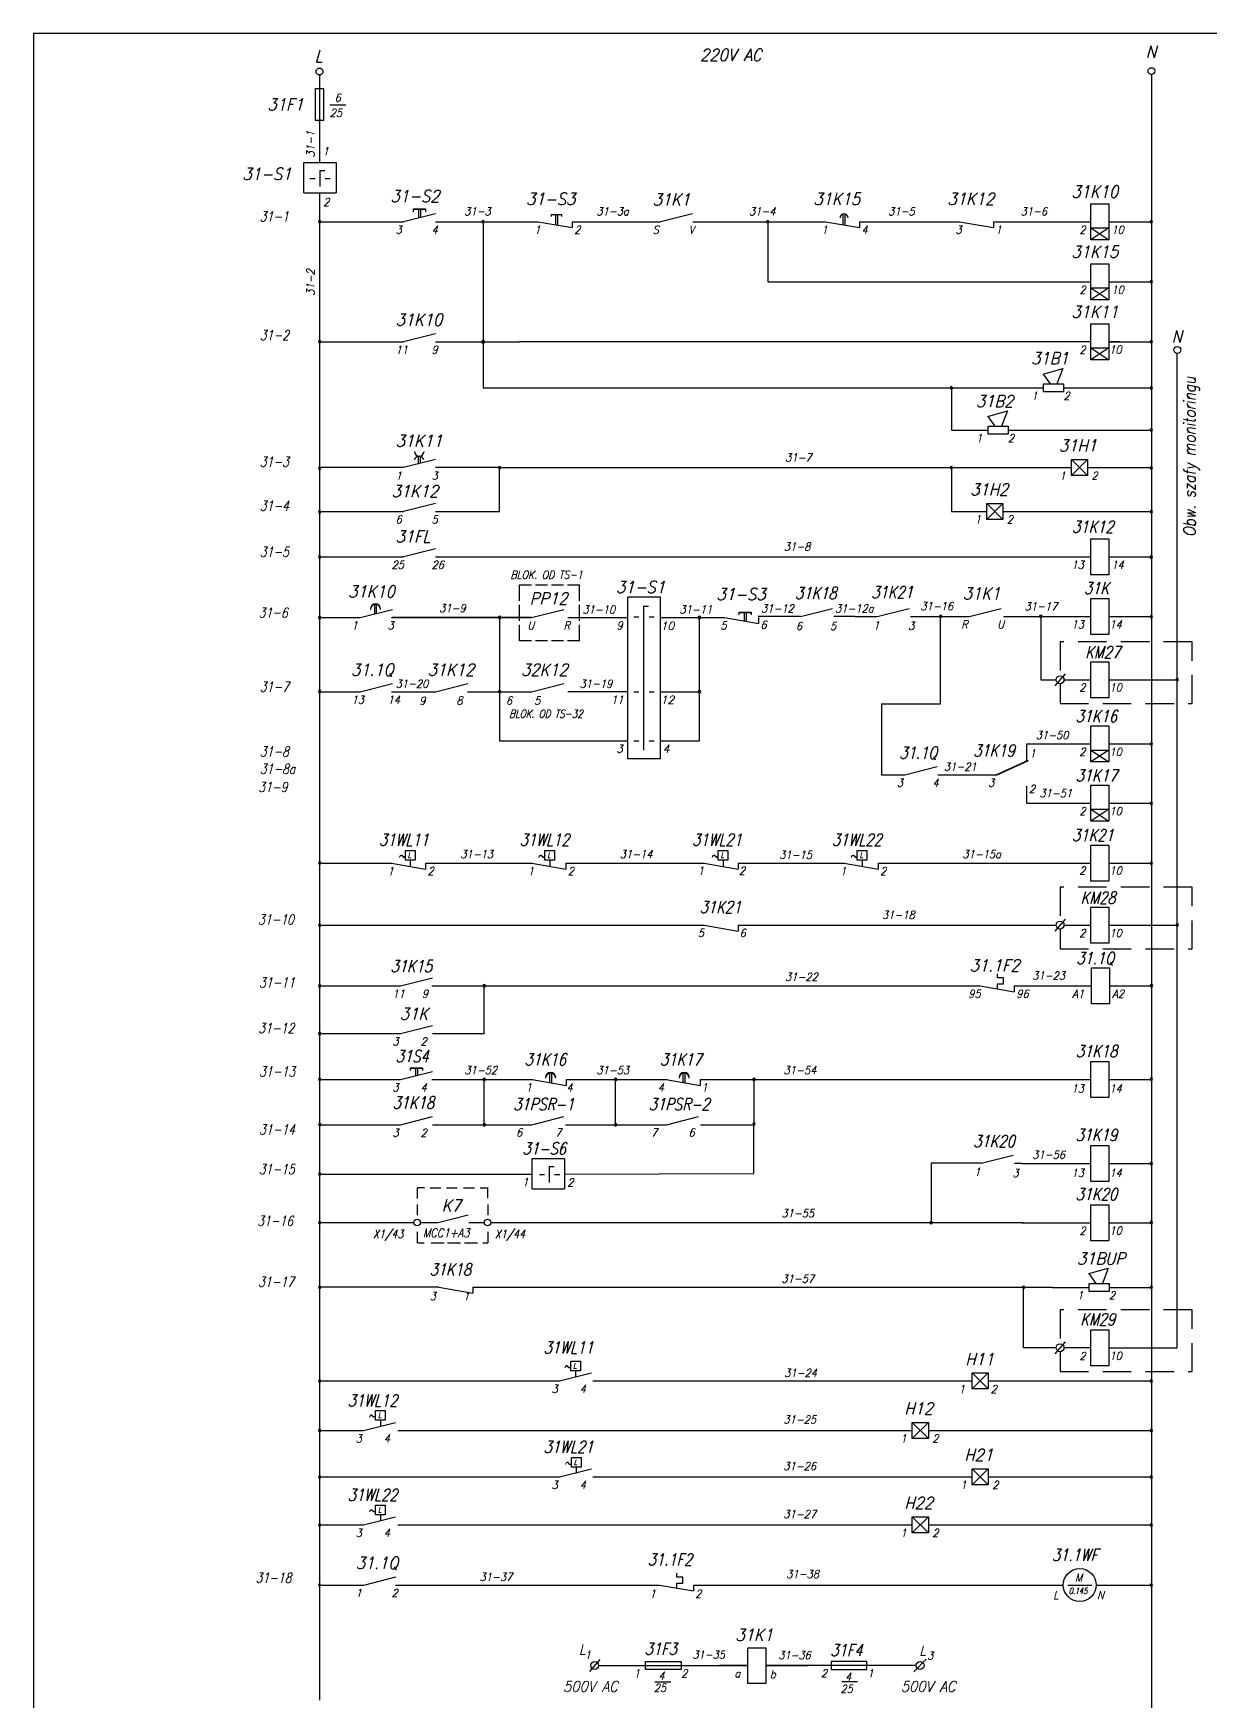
# Model space of a CAD drawing. Extents: x 9 to 416, y 5 to 590.
# Drawn here: x 9 to 271.3, y 218.5 to 590 of the extents above; entities that cross this region are included whole.
import ezdxf

# ---------------------------------------------------------------- set-up
doc = ezdxf.new("R2010")
doc.units = 0
doc.header["$MEASUREMENT"] = 0
doc.linetypes.add('DASHED2', pattern=[9.525, 6.35, -3.175])
doc.layers.get('0').update_dxf_attribs({"linetype": 'CONTINUOUS'})
doc.layers.add('STYKI', color=4, linetype='CONTINUOUS')
doc.styles.add('ROMAND', font='romand', dxfattribs={"width": 0.9, "oblique": 15, "height": 4})
doc.styles.add('ROMANS', font='romans', dxfattribs={"width": 0.8, "oblique": 15, "height": 2.4})

msp = doc.modelspace()

# ---------------------------------------------------------------- linework, layer by layer
at = {"color": 7, "lineweight": 30}
for p, q in [((9, 590), (9, 5)), ((416, 590), (9, 590)), ((71.88, 570.56), (71.88, 577.69)), ((71.88, 577.69), (73.66, 577.69)), ((73.66, 577.69), (73.66, 570.56)), ((75.03, 574.08), (78.59, 574.08)), ((73.66, 570.56), (71.88, 570.56)), ((69.28, 554.51), (69.28, 561.27)), ((69.28, 561.27), (76.49, 561.27)), ((76.49, 561.27), (76.49, 554.51)), ((70.63, 557.71), (71.77, 557.71)), ((72.79, 559.49), (72.79, 555.93)), ((72.79, 559.49), (73.92, 559.49)), ((74.03, 557.71), (75.16, 557.71)), ((69.28, 554.51), (76.49, 554.51)), ((93.67, 550.89), (96.34, 550.89)), ((93.67, 550.36), (93.67, 550.89)), ((93.67, 550.29), (93.67, 550.82)), ((93.67, 550.82), (96.34, 550.82)), ((94.78, 550.88), (94.78, 548.94)), ((95.23, 550.88), (95.23, 549)), ((96.34, 550.89), (96.34, 550.36)), ((96.34, 550.82), (96.34, 550.29)), ((244.57, 544.04), (244.57, 552.05)), ((244.57, 552.05), (248.58, 552.05)), ((248.58, 552.05), (248.58, 544.04)), ((72.77, 548.06), (91.48, 548.06)), ((98.61, 548.06), (121.47, 548.06)), ((109.19, 548.06), (109.19, 511.05)), ((121.47, 548.06), (121.47, 548.06)), ((124.44, 549.64), (126.67, 549.64)), ((124.44, 549.2), (124.44, 549.64)), ((125.33, 549.64), (125.33, 547.41)), ((125.78, 549.64), (125.78, 547.29)), ((126.67, 549.64), (126.67, 549.2)), ((129.04, 548.06), (129.04, 546.73)), ((129.04, 548.06), (148.75, 548.06)), ((155.9, 548.06), (185.46, 548.06)), ((172.62, 548.06), (172.62, 534.7)), ((185.46, 548.06), (185.46, 548.06)), ((189.36, 549.74), (189.36, 547.38)), ((189.8, 549.76), (189.8, 547.3)), ((193.03, 548.06), (193.03, 546.73)), ((193.03, 548.06), (215.33, 548.06)), ((222.9, 548.06), (222.9, 546.73)), ((222.9, 548.06), (244.57, 548.06)), ((248.58, 546.68), (244.57, 544.04)), ((244.6, 546.68), (248.58, 544.04)), ((244.6, 546.68), (248.58, 546.68)), ((248.58, 548.06), (258.1, 548.06)), ((248.58, 548.06), (250.97, 548.06)), ((248.58, 544.04), (244.57, 544.04)), ((244.57, 530.67), (244.57, 538.69)), ((244.57, 538.69), (248.58, 538.69)), ((248.58, 538.69), (248.58, 530.67)), ((172.62, 534.7), (244.57, 534.7)), ((248.58, 533.32), (244.57, 530.67)), ((244.6, 533.32), (248.58, 533.32)), ((244.6, 533.32), (248.58, 530.67)), ((248.58, 534.7), (258.1, 534.7)), ((248.58, 534.7), (250.8, 534.7)), ((248.58, 530.67), (244.57, 530.67)), ((244.57, 517.31), (244.57, 525.32)), ((244.57, 525.32), (248.58, 525.32)), ((248.58, 525.32), (248.58, 517.31)), ((72.77, 521.33), (91.48, 521.33)), ((98.61, 521.33), (117.32, 521.33)), ((159.2, 521.33), (117.32, 521.33)), ((244.57, 521.33), (159.2, 521.33)), ((250.97, 521.33), (248.58, 521.33)), ((248.58, 521.33), (258.1, 521.33)), ((248.58, 519.95), (244.57, 517.31)), ((248.58, 517.31), (244.57, 517.31)), ((244.6, 519.95), (248.58, 517.31)), ((244.6, 519.95), (248.58, 519.95)), ((234.01, 514.11), (238.34, 515.35)), ((234.01, 514.11), (235.55, 511.94)), ((238.34, 515.35), (237.06, 511.94)), ((109.19, 511.05), (159.2, 511.05)), ((159.2, 511.05), (234.04, 511.05)), ((213.55, 511.05), (213.55, 501.65)), ((234.04, 510.16), (234.04, 511.94)), ((234.04, 511.94), (238.5, 511.94)), ((238.5, 510.16), (234.04, 510.16)), ((238.5, 511.94), (238.5, 510.16)), ((238.5, 511.05), (258.1, 511.05)), ((238.5, 511.05), (240.28, 511.05)), ((221.67, 504.71), (226, 505.95)), ((226, 505.95), (224.72, 502.54)), ((213.55, 501.65), (221.7, 501.65)), ((221.67, 504.71), (223.21, 502.54)), ((221.7, 500.76), (221.7, 502.54)), ((221.7, 502.54), (226.15, 502.54)), ((226.15, 502.54), (226.15, 500.76)), ((226.15, 501.65), (258.1, 501.65)), ((226.15, 500.76), (221.7, 500.76)), ((94.77, 495.85), (94.77, 494.08)), ((95.21, 495.86), (95.21, 494.2)), ((240.28, 495.07), (243.84, 491.5)), ((243.84, 495.07), (240.28, 491.5)), ((240.28, 491.5), (240.28, 495.07)), ((240.28, 495.07), (243.84, 495.07)), ((243.84, 495.07), (243.84, 491.5)), ((91.48, 493.29), (72.77, 493.29)), ((112.87, 493.29), (98.61, 493.29)), ((112.87, 483.53), (112.87, 493.29)), ((112.87, 493.29), (240.28, 493.29)), ((213.55, 493.29), (213.55, 483.53)), ((243.84, 491.5), (240.28, 491.5)), ((243.84, 493.29), (244.73, 493.29)), ((243.84, 493.29), (246.52, 493.29)), ((244.73, 493.29), (258.1, 493.29)), ((72.77, 483.53), (91.48, 483.53)), ((98.61, 483.53), (112.87, 483.53)), ((213.55, 483.53), (219.79, 483.53)), ((217.85, 483.53), (221.41, 483.53)), ((219.79, 483.53), (221.41, 483.53)), ((221.41, 485.31), (224.98, 481.75)), ((224.98, 485.31), (221.41, 481.75)), ((221.41, 481.75), (221.41, 485.31)), ((221.41, 485.31), (224.98, 485.31)), ((224.98, 485.31), (224.98, 481.75)), ((224.98, 483.53), (258.1, 483.53)), ((224.98, 481.75), (221.41, 481.75)), ((244.57, 469.4), (244.57, 477.42)), ((244.57, 477.42), (248.58, 477.42)), ((248.58, 477.42), (248.58, 469.4)), ((72.77, 473.43), (91.48, 473.43)), ((98.61, 473.43), (244.57, 473.43)), ((248.58, 473.43), (258.1, 473.43)), ((248.58, 473.43), (250.97, 473.43)), ((248.58, 469.4), (244.57, 469.4)), ((117.32, 467.17), (119.99, 467.17)), ((117.32, 463.61), (117.32, 467.17)), ((120.88, 467.17), (123.56, 467.17)), ((124.45, 467.17), (127.12, 467.17)), ((128.01, 467.17), (130.69, 467.17)), ((130.69, 463.61), (130.69, 467.17)), ((141.43, 428.47), (141.43, 464.51)), ((141.43, 464.51), (148.64, 464.51)), ((148.64, 464.51), (148.64, 428.47)), ((84.97, 462.89), (84.97, 460.72)), ((85.41, 462.91), (85.41, 460.83)), ((117.32, 459.15), (117.32, 462.72)), ((130.69, 459.15), (130.69, 462.72)), ((144.94, 462.44), (146.08, 462.44)), ((144.94, 462.44), (144.94, 457.91)), ((166.24, 460.57), (166.24, 461.1)), ((166.24, 461.1), (168.91, 461.1)), ((166.24, 461.03), (168.91, 461.03)), ((166.24, 460.5), (166.24, 461.03)), ((167.35, 461.09), (167.35, 459.15)), ((167.8, 461.09), (167.8, 459.07)), ((168.91, 461.1), (168.91, 460.57)), ((168.91, 461.03), (168.91, 460.5)), ((244.57, 456.13), (244.57, 464.15)), ((244.57, 464.15), (248.58, 464.15)), ((248.58, 464.15), (248.58, 456.13)), ((72.77, 459.92), (81.78, 459.92)), ((88.81, 459.92), (120.01, 459.92)), ((88.97, 459.92), (119.99, 459.92)), ((119.99, 459.92), (89.02, 459.92)), ((112.87, 459.92), (112.87, 432.42)), ((117.32, 454.7), (117.32, 458.26)), ((128.11, 459.94), (141.43, 459.94)), ((130.69, 454.7), (130.69, 458.26)), ((142.79, 460.04), (143.92, 460.04)), ((144.94, 458.82), (144.94, 430.35)), ((146.18, 460.04), (147.31, 460.04)), ((148.64, 459.92), (162.98, 459.92)), ((157.42, 432.47), (157.42, 459.92)), ((170.55, 459.92), (170.55, 458.58)), ((192.08, 460.16), (197.03, 460.16)), ((204.46, 460.16), (217.52, 460.16)), ((211.14, 440.69), (211.14, 460.16)), ((225.11, 460.16), (226, 460.16)), ((226, 460.16), (234.17, 460.16)), ((230.19, 460.16), (244.57, 460.16)), ((248.58, 460.16), (258.1, 460.16)), ((119.99, 454.7), (117.32, 454.7)), ((123.56, 454.7), (120.88, 454.7)), ((127.12, 454.7), (124.45, 454.7)), ((130.69, 454.7), (128.01, 454.7)), ((248.58, 456.13), (244.57, 456.13)), ((244.57, 442.03), (244.57, 450.05)), ((244.57, 450.05), (248.58, 450.05)), ((248.58, 450.05), (248.58, 442.03)), ((233.46, 446.05), (236.86, 446.05)), ((238.85, 447.36), (236.59, 444.73)), ((238.62, 446.05), (244.57, 446.05)), ((248.58, 446.05), (250.97, 446.05)), ((248.58, 446.05), (258.1, 446.05)), ((72.77, 443.38), (81.78, 443.38)), ((80.79, 443.38), (81.78, 443.38)), ((88.81, 443.38), (98.61, 443.38)), ((98.63, 443.38), (98.61, 443.38)), ((105.74, 443.38), (120.01, 443.38)), ((128.11, 443.4), (141.43, 443.4)), ((142.79, 443.34), (143.92, 443.34)), ((146.18, 443.34), (147.31, 443.34)), ((148.64, 443.38), (157.42, 443.38)), ((197.93, 440.69), (197.93, 426.3)), ((248.58, 442.03), (244.57, 442.03)), ((244.57, 427.75), (244.57, 435.77)), ((244.57, 435.77), (248.58, 435.77)), ((248.58, 435.77), (248.58, 427.75)), ((112.87, 432.47), (130.69, 432.47)), ((130.69, 432.47), (136.44, 432.47)), ((136.03, 432.47), (141.43, 432.47)), ((142.79, 432.43), (143.92, 432.43)), ((146.18, 432.43), (147.31, 432.43)), ((148.64, 432.47), (157.42, 432.47)), ((230.35, 431.78), (244.57, 431.78)), ((230.35, 427.91), (230.35, 431.78)), ((248.58, 431.78), (258.1, 431.78)), ((148.64, 428.47), (141.43, 428.47)), ((248.58, 430.4), (244.57, 427.75)), ((248.58, 427.75), (244.57, 427.75)), ((244.6, 430.4), (248.58, 427.75)), ((244.6, 430.4), (248.58, 430.4)), ((197.93, 426.3), (197.93, 424.9)), ((197.93, 424.9), (203.19, 424.9)), ((210.51, 424.9), (223.65, 424.9)), ((223.45, 424.9), (223.63, 424.9)), ((230.35, 418.58), (230.35, 422.37)), ((244.57, 414.55), (244.57, 422.57)), ((244.57, 422.57), (248.58, 422.57)), ((248.58, 422.57), (248.58, 414.55)), ((230.35, 418.58), (244.57, 418.58)), ((248.58, 417.2), (244.57, 414.55)), ((244.6, 417.2), (248.58, 414.55)), ((244.6, 417.2), (248.58, 417.2)), ((248.58, 418.58), (258.1, 418.58)), ((248.58, 414.55), (244.57, 414.55)), ((244.57, 401.2), (244.57, 409.22)), ((244.57, 409.22), (248.58, 409.22)), ((248.58, 409.22), (248.58, 401.2)), ((72.77, 405.23), (88.83, 405.23)), ((91.9, 405.86), (91.9, 408.01)), ((91.9, 408.01), (94.05, 408.01)), ((94.05, 405.86), (91.9, 405.86)), ((92.93, 405.86), (92.93, 404.5)), ((94.05, 408.01), (94.05, 405.86)), ((96.37, 405.24), (96.37, 403.9)), ((96.37, 405.23), (120.07, 405.23)), ((122.97, 405.86), (122.97, 408.01)), ((122.97, 408.01), (125.12, 408.01)), ((125.12, 405.86), (122.97, 405.86)), ((124.08, 405.86), (124.08, 404.5)), ((125.12, 408.01), (125.12, 405.86)), ((127.62, 405.24), (127.62, 403.9)), ((127.62, 405.23), (158.5, 405.23)), ((161.59, 405.86), (161.59, 408.01)), ((161.59, 408.01), (163.74, 408.01)), ((163.74, 405.86), (161.59, 405.86)), ((162.67, 405.78), (162.67, 404.42)), ((163.74, 408.01), (163.74, 405.86)), ((166.04, 405.24), (166.04, 403.9)), ((166.04, 405.23), (189.66, 405.23)), ((192.55, 405.86), (192.55, 408.01)), ((192.55, 408.01), (194.71, 408.01)), ((194.71, 405.86), (192.55, 405.86)), ((193.66, 405.86), (193.66, 404.5)), ((194.71, 408.01), (194.71, 405.86)), ((197.2, 405.24), (197.2, 403.9)), ((197.2, 405.23), (244.57, 405.23)), ((248.58, 405.23), (258.1, 405.23)), ((248.58, 405.23), (250.97, 405.23)), ((72.77, 401.89), (72.77, 335.33)), ((258.1, 401.89), (258.1, 337.74)), ((248.58, 401.2), (244.57, 401.2)), ((244.57, 387.38), (244.57, 395.4)), ((244.57, 395.4), (248.58, 395.4)), ((248.58, 395.4), (248.58, 387.38)), ((72.77, 391.41), (158.46, 391.41)), ((166.04, 391.41), (166.04, 390.07)), ((166.04, 391.41), (236.86, 391.41)), ((238.85, 392.71), (236.59, 390.08)), ((238.62, 391.41), (244.57, 391.41)), ((248.58, 391.41), (250.97, 391.41)), ((248.58, 391.41), (258.1, 391.41)), ((248.58, 387.38), (244.57, 387.38)), ((223.81, 379.66), (223.81, 380.55)), ((225.15, 379.66), (223.81, 379.66)), ((225.15, 378.77), (225.15, 379.66)), ((244.75, 373.87), (244.75, 381.89)), ((244.75, 381.89), (248.76, 381.89)), ((248.76, 381.89), (248.76, 373.87)), ((72.95, 377.9), (90.77, 377.9)), ((97.76, 377.9), (113.05, 377.9)), ((109.45, 367.28), (109.45, 377.9)), ((113.05, 377.9), (219.97, 377.9)), ((219.08, 377.9), (219.97, 377.9)), ((223.81, 377.23), (223.81, 378.33)), ((223.81, 378.33), (225.15, 378.33)), ((225.15, 378.33), (225.15, 378.77)), ((227.54, 377.9), (227.54, 376.56)), ((227.54, 377.9), (244.75, 377.9)), ((248.76, 377.9), (258.28, 377.9)), ((248.76, 373.87), (244.75, 373.87)), ((72.95, 367.28), (90.77, 367.28)), ((97.9, 367.28), (109.45, 367.28)), ((244.57, 353.01), (244.57, 361.03)), ((244.57, 361.03), (248.58, 361.03)), ((248.58, 361.03), (248.58, 353.01)), ((72.95, 357.03), (90.77, 357.03)), ((93.01, 359.65), (95.68, 359.65)), ((93.01, 359.11), (93.01, 359.65)), ((93.01, 359.58), (95.68, 359.58)), ((93.01, 359.04), (93.01, 359.58)), ((94.13, 359.63), (94.13, 357.87)), ((94.57, 359.63), (94.57, 357.98)), ((95.68, 359.65), (95.68, 359.11)), ((95.68, 359.58), (95.68, 359.04)), ((97.76, 357.03), (113.05, 357.03)), ((109.45, 355.62), (109.45, 357.03)), ((113.05, 357.03), (120.26, 357.03)), ((123.99, 358.55), (123.99, 356.37)), ((124.43, 358.57), (124.43, 356.49)), ((127.73, 357.05), (127.73, 355.72)), ((127.73, 357.03), (150.19, 357.03)), ((138.72, 355.62), (138.72, 357.03)), ((153.73, 358.55), (153.73, 356.37)), ((154.18, 358.57), (154.18, 356.49)), ((157.57, 357.03), (219.97, 357.03)), ((157.57, 357.02), (157.57, 355.68)), ((169.61, 355.62), (169.61, 357.03)), ((219.97, 357.03), (227.67, 357.03)), ((227.36, 357.04), (244.57, 357.04)), ((248.58, 357.04), (258.1, 357.04)), ((109.45, 346.96), (109.45, 355.62)), ((124.43, 356.49), (124.43, 356.3)), ((138.72, 346.96), (138.72, 355.62)), ((153.73, 356.37), (153.73, 356.36)), ((154.18, 356.49), (154.18, 356.28)), ((169.61, 346.84), (169.61, 355.62)), ((248.58, 353.01), (244.57, 353.01)), ((72.98, 346.96), (90.8, 346.96)), ((97.93, 346.96), (113.08, 346.96)), ((113.08, 346.96), (120.08, 346.96)), ((127.54, 346.96), (150.07, 346.96)), ((157.61, 346.96), (169.64, 346.96)), ((169.53, 336.11), (169.53, 347.02)), ((244.57, 334.31), (244.57, 342.33)), ((244.57, 342.33), (248.58, 342.33)), ((248.58, 342.33), (248.58, 334.31)), ((120.12, 332.7), (120.12, 339.46)), ((120.12, 339.46), (127.33, 339.46)), ((127.33, 339.46), (127.33, 332.7)), ((220.16, 338.37), (209.02, 338.37)), ((209.02, 338.37), (209.02, 325.14)), ((229.22, 338.34), (227.63, 338.34)), ((229.22, 338.34), (244.57, 338.34)), ((248.58, 338.34), (258.1, 338.34)), ((73, 335.98), (120.12, 335.98)), ((121.74, 335.9), (122.87, 335.9)), ((123.9, 337.68), (125.03, 337.68)), ((123.9, 337.68), (123.9, 334.12)), ((125.14, 335.9), (126.27, 335.9)), ((127.33, 335.98), (169.53, 336.11)), ((94.48, 332.93), (94.48, 330.54)), ((96.12, 332.92), (94.57, 332.92)), ((97.43, 332.92), (99.82, 332.92)), ((101.02, 332.92), (103.42, 332.92)), ((104.85, 332.92), (107.25, 332.92)), ((108.56, 332.92), (110.21, 332.92)), ((110.21, 332.97), (110.21, 330.58)), ((120.12, 332.7), (127.33, 332.7)), ((248.58, 334.31), (244.57, 334.31)), ((94.48, 329.22), (94.48, 326.82)), ((110.22, 329.22), (110.22, 326.82)), ((244.57, 321.11), (244.57, 329.13)), ((244.57, 329.13), (248.58, 329.13)), ((248.58, 329.13), (248.58, 321.11)), ((93.77, 325.14), (73.03, 325.14)), ((98.89, 325.14), (95.22, 325.14)), ((109.48, 325.14), (106, 325.14)), ((229.48, 325.14), (110.93, 325.14)), ((229.22, 325.14), (244.57, 325.14)), ((248.58, 325.14), (258.1, 325.14)), ((72.77, 319.93), (72.77, 292.78)), ((94.48, 323.07), (94.48, 320.67)), ((94.57, 320.68), (96.05, 320.68)), ((97.65, 320.68), (100.05, 320.68)), ((98.14, 320.68), (100.54, 320.68)), ((101.25, 320.68), (103.64, 320.68)), ((101.73, 320.68), (104.13, 320.68)), ((105.08, 320.68), (107.47, 320.68)), ((105.57, 320.68), (107.96, 320.68)), ((109.16, 320.68), (110.22, 320.68)), ((110.22, 323.07), (110.22, 320.67)), ((248.58, 321.11), (244.57, 321.11)), ((258.1, 319.93), (258.1, 299.6)), ((244.17, 313.8), (248.5, 315.04)), ((244.17, 313.8), (245.71, 311.63)), ((248.5, 315.04), (247.22, 311.63)), ((99.31, 310.75), (72.8, 310.75)), ((106.88, 310.75), (106.88, 309.41)), ((236.05, 310.74), (106.89, 310.74)), ((236.05, 310.74), (244.2, 310.74)), ((244.2, 309.85), (244.2, 311.63)), ((244.2, 311.63), (248.66, 311.63)), ((248.66, 309.85), (244.2, 309.85)), ((248.66, 311.63), (248.66, 309.85)), ((248.66, 310.74), (258.1, 310.74)), ((244.57, 293.25), (244.57, 301.27)), ((244.57, 301.27), (248.58, 301.27)), ((248.58, 301.27), (248.58, 293.25)), ((238.85, 298.59), (236.59, 295.95)), ((248.58, 297.28), (258.1, 297.28)), ((128.74, 292.16), (128.74, 294.32)), ((128.74, 294.32), (130.89, 294.32)), ((130.89, 294.32), (130.89, 292.16)), ((72.77, 289.9), (126.23, 289.9)), ((130.89, 292.16), (128.74, 292.16)), ((129.81, 292.16), (129.81, 290.8)), ((133.66, 289.9), (218.2, 289.9)), ((221.76, 291.68), (218.2, 288.11)), ((218.2, 291.68), (221.76, 288.11)), ((218.2, 288.11), (218.2, 291.68)), ((218.2, 291.68), (221.76, 291.68)), ((221.76, 291.68), (221.76, 288.11)), ((221.76, 289.9), (258.1, 289.9)), ((221.76, 289.9), (224.43, 289.9)), ((248.58, 293.25), (244.57, 293.25)), ((221.76, 288.11), (218.2, 288.11)), ((85.24, 281.17), (85.24, 283.32)), ((85.24, 283.32), (87.39, 283.32)), ((87.39, 283.32), (87.39, 281.17)), ((72.77, 278.86), (82.57, 278.86)), ((72.77, 278.86), (82.57, 278.86)), ((87.39, 281.17), (85.24, 281.17)), ((86.32, 281.17), (86.32, 279.81)), ((90.21, 278.86), (203.94, 278.86)), ((197.7, 278.86), (201.27, 278.86)), ((201.27, 278.86), (204.83, 278.86)), ((204.83, 280.64), (208.4, 277.08)), ((208.4, 280.64), (204.83, 277.08)), ((204.83, 277.08), (204.83, 280.64)), ((204.83, 280.64), (208.4, 280.64)), ((208.4, 280.64), (208.4, 277.08)), ((208.4, 278.86), (218.2, 278.86)), ((218.2, 278.86), (258.1, 278.86)), ((208.4, 277.08), (204.83, 277.08)), ((128.9, 270.66), (128.9, 272.81)), ((128.9, 272.81), (131.05, 272.81)), ((131.05, 272.81), (131.05, 270.66)), ((72.77, 268.51), (126.23, 268.51)), ((131.05, 270.66), (128.9, 270.66)), ((129.97, 270.66), (129.97, 269.3)), ((133.66, 268.51), (218.2, 268.51)), ((221.76, 270.29), (218.2, 266.73)), ((218.2, 270.29), (221.76, 266.73)), ((218.2, 266.73), (218.2, 270.29)), ((218.2, 270.29), (221.76, 270.29)), ((221.76, 270.29), (221.76, 266.73)), ((221.76, 268.51), (258.1, 268.51)), ((221.76, 268.51), (224.43, 268.51)), ((221.76, 266.73), (218.2, 266.73)), ((85.24, 260.07), (85.24, 262.22)), ((85.24, 262.22), (87.39, 262.22)), ((87.39, 260.07), (85.24, 260.07)), ((86.32, 260.07), (86.32, 258.71)), ((87.39, 262.22), (87.39, 260.07)), ((72.77, 257.82), (82.57, 257.82)), ((72.77, 257.82), (82.57, 257.82)), ((90.21, 257.82), (203.94, 257.82)), ((197.7, 257.82), (201.27, 257.82)), ((201.27, 257.82), (204.83, 257.82)), ((208.4, 259.6), (204.83, 256.04)), ((204.83, 259.6), (208.4, 256.04)), ((204.83, 256.04), (204.83, 259.6)), ((204.83, 259.6), (208.4, 259.6)), ((208.4, 259.6), (208.4, 256.04)), ((208.4, 257.82), (218.2, 257.82)), ((218.2, 257.82), (218.2, 257.82)), ((218.2, 257.82), (258.1, 257.82)), ((208.4, 256.04), (204.83, 256.04)), ((152.35, 246.22), (152.35, 247.11)), ((153.68, 246.22), (152.35, 246.22)), ((153.68, 245.33), (153.68, 246.22)), ((153.68, 244.88), (153.68, 245.33)), ((72.77, 244.45), (82.61, 244.45)), ((89.65, 244.45), (148.51, 244.45)), ((152.35, 244.88), (153.68, 244.88)), ((152.35, 243.79), (152.35, 244.88)), ((156.08, 244.45), (237.5, 244.45)), ((156.08, 244.45), (156.08, 243.12)), ((237.5, 244.45), (238.46, 244.45)), ((239.46, 244.45), (244.81, 244.45)), ((245.81, 244.45), (258.1, 244.45)), ((168.2, 222.55), (168.2, 230.47)), ((168.2, 230.47), (172.16, 230.47)), ((172.16, 230.47), (172.16, 222.55)), ((135.18, 227.83), (132.92, 225.19)), ((145.42, 225.64), (145.42, 227.4)), ((145.42, 227.4), (153.34, 227.4)), ((153.34, 227.4), (153.34, 225.64)), ((194.7, 227.4), (186.78, 227.4)), ((186.78, 227.4), (186.78, 225.64)), ((194.7, 225.64), (194.7, 227.4)), ((207.93, 227.91), (205.17, 225.1)), ((134.94, 226.52), (168.2, 226.52)), ((153.34, 225.64), (145.42, 225.64)), ((168.2, 226.52), (161.85, 226.52)), ((172.16, 226.52), (181.56, 226.52)), ((205.68, 226.52), (172.16, 226.52)), ((172.16, 226.52), (178.78, 226.52)), ((186.78, 225.64), (194.7, 225.64)), ((147.5, 222.89), (151.02, 222.89)), ((172.16, 222.55), (168.2, 222.55)), ((192.62, 222.89), (189.1, 222.89))]:
    msp.add_line(p, q, dxfattribs=at)
at = {"lineweight": 30}
for p, q in [((263.85, 297.28), (263.85, 518.73)), ((179.89, 460.16), (170.52, 460.16)), ((188.07, 460.16), (187.38, 460.16)), ((192.08, 460.16), (188.07, 460.16)), ((233.46, 460.16), (233.46, 446.05)), ((258.13, 446.05), (263.85, 446.05)), ((197.93, 440.69), (211.14, 440.69)), ((257.72, 391.42), (263.85, 391.42)), ((229.63, 297.28), (229.63, 310.74)), ((236.86, 297.28), (229.63, 297.28)), ((244.57, 297.28), (238.62, 297.28)), ((258.1, 299.6), (258.1, 292.96)), ((258.1, 297.28), (263.85, 297.28))]:
    msp.add_line(p, q, dxfattribs=at)
at = {"linetype": 'DASHED2', "lineweight": 30}
for p, q in [((267.17, 454.49), (237.74, 454.49)), ((237.74, 454.49), (237.74, 446.93)), ((267.17, 440.76), (267.17, 454.49)), ((237.74, 445.17), (237.74, 440.76)), ((237.74, 440.76), (267.17, 440.76)), ((267.17, 399.84), (237.74, 399.84)), ((237.74, 399.84), (237.74, 392.29)), ((267.17, 386.12), (267.17, 399.84)), ((237.74, 390.53), (237.74, 386.12)), ((237.74, 386.12), (267.17, 386.12)), ((267.17, 305.72), (237.74, 305.72)), ((237.74, 305.72), (237.74, 298.16)), ((267.17, 291.99), (267.17, 305.72)), ((237.74, 296.4), (237.74, 291.99)), ((237.74, 291.99), (267.17, 291.99))]:
    msp.add_line(p, q, dxfattribs=at)
at = {"color": 7, "lineweight": 30}
for centre, radius in [((72.75, 581.51), 0.77), ((258.11, 581.59), 0.77), ((263.85, 519.5), 0.77), ((237.74, 446.05), 0.88), ((237.74, 391.41), 0.88), ((94.49, 325.18), 0.725), ((110.21, 325.18), 0.725), ((237.74, 297.28), 0.88), ((242.13, 244.45), 3.67), ((134.06, 226.52), 0.88), ((206.56, 226.52), 0.88)]:
    msp.add_circle(centre, radius, dxfattribs=at)
for centre, radius, start, end in [((72.77, 548.06), 0.275, 0, 180), ((72.77, 548.06), 0.275, 180, 0), ((109.19, 548.06), 0.275, 0, 180), ((109.19, 548.06), 0.275, 180, 0), ((172.62, 548.06), 0.275, 0, 180), ((172.62, 548.06), 0.275, 180, 0), ((189.61, 548.89), 0.891, 0, 180), ((258.1, 548.06), 0.275, 0, 180), ((258.1, 548.06), 0.275, 180, 0), ((258.1, 534.7), 0.275, 0, 180), ((258.1, 534.7), 0.275, 180, 0), ((72.77, 521.33), 0.275, 0, 180), ((72.77, 521.33), 0.275, 180, 0), ((109.19, 521.33), 0.33, 0, 180), ((109.19, 521.33), 0.33, 180, 0), ((258.1, 521.33), 0.275, 0, 180), ((258.1, 521.33), 0.275, 180, 0), ((213.55, 511.05), 0.275, 0, 180), ((213.55, 511.05), 0.275, 180, 0), ((258.1, 511.05), 0.275, 0, 180), ((258.1, 511.05), 0.275, 180, 0), ((258.1, 501.65), 0.275, 0, 180), ((258.1, 501.65), 0.275, 180, 0), ((94.97, 496.9), 1.07, 180, 0), ((94.94, 494.78), 1.07, 11.8618, 168.1382), ((72.77, 493.15), 0.275, 0, 180), ((72.77, 493.15), 0.275, 180, 0), ((112.87, 493.29), 0.275, 0, 180), ((112.87, 493.29), 0.275, 180, 0), ((213.55, 493.29), 0.275, 0, 180), ((213.55, 493.29), 0.275, 180, 0), ((258.1, 493.2), 0.275, 0, 180), ((258.1, 493.2), 0.275, 180, 0), ((72.77, 483.4), 0.275, 0, 180), ((72.77, 483.4), 0.275, 180, 0), ((258.1, 483.47), 0.275, 0, 180), ((258.1, 483.47), 0.275, 180, 0), ((72.77, 473.36), 0.275, 0, 180), ((72.77, 473.36), 0.275, 180, 0), ((258.1, 473.35), 0.275, 0, 180), ((258.1, 473.35), 0.275, 180, 0), ((85.22, 461.81), 1.13, 0, 180), ((85.22, 461.69), 1.13, 0, 180), ((72.77, 459.92), 0.275, 0, 180), ((72.77, 459.92), 0.275, 180, 0), ((112.87, 459.92), 0.275, 0, 180), ((112.87, 459.92), 0.275, 180, 0), ((157.42, 459.92), 0.275, 0, 180), ((157.42, 459.92), 0.275, 180, 0), ((211.14, 460.16), 0.275, 0, 180), ((211.14, 460.16), 0.275, 180, 0), ((233.46, 460.16), 0.275, 0, 180), ((233.46, 460.16), 0.275, 180, 0), ((258.1, 460.11), 0.275, 0, 180), ((258.1, 460.11), 0.275, 180, 0), ((263.85, 446.09), 0.275, 0, 180), ((263.85, 446.09), 0.275, 180, 0), ((72.77, 443.43), 0.275, 0, 180), ((72.77, 443.43), 0.275, 180, 0), ((112.87, 443.41), 0.275, 0, 180), ((112.87, 443.41), 0.275, 180, 0), ((112.87, 443.38), 0.156, 0, 180), ((112.87, 443.38), 0.156, 180, 0), ((157.42, 443.38), 0.275, 0, 180), ((157.42, 443.38), 0.275, 180, 0), ((258.1, 431.72), 0.275, 0, 180), ((258.1, 431.72), 0.275, 180, 0), ((258.1, 418.52), 0.275, 0, 180), ((258.1, 418.52), 0.275, 180, 0), ((72.77, 405.26), 0.275, 0, 180), ((72.77, 405.26), 0.275, 180, 0), ((258.1, 405.15), 0.275, 0, 180), ((258.1, 405.15), 0.275, 180, 0), ((72.77, 391.37), 0.275, 0, 180), ((72.77, 391.37), 0.275, 180, 0), ((263.85, 391.42), 0.275, 0, 180), ((263.85, 391.42), 0.275, 180, 0), ((72.79, 377.88), 0.275, 0, 180), ((72.79, 377.88), 0.275, 180, 0), ((109.45, 377.9), 0.275, 0, 180), ((109.45, 377.9), 0.275, 180, 0), ((258.11, 377.93), 0.275, 0, 180), ((258.11, 377.93), 0.275, 180, 0), ((72.79, 367.27), 0.275, 0, 180), ((72.79, 367.27), 0.275, 180, 0), ((72.81, 357.05), 0.275, 0, 180), ((72.81, 357.05), 0.275, 180, 0), ((109.45, 357.03), 0.275, 0, 180), ((109.45, 357.03), 0.275, 180, 0), ((124.24, 357.47), 1.13, 0, 180), ((124.24, 357.35), 1.13, 0, 180), ((138.72, 357.03), 0.275, 0, 180), ((138.72, 357.03), 0.275, 180, 0), ((153.99, 357.47), 1.13, 0, 180), ((153.99, 357.35), 1.13, 0, 180), ((169.53, 357.03), 0.275, 0, 180), ((169.53, 357.03), 0.275, 180, 0), ((258.1, 357.1), 0.275, 0, 180), ((258.1, 357.1), 0.275, 180, 0), ((72.84, 346.98), 0.275, 0, 180), ((72.84, 346.98), 0.275, 180, 0), ((109.48, 346.94), 0.275, 0, 180), ((109.48, 346.94), 0.275, 180, 0), ((138.75, 346.94), 0.275, 0, 180), ((138.75, 346.94), 0.275, 180, 0), ((169.56, 347.11), 0.275, 0, 180), ((169.56, 347.11), 0.275, 180, 0), ((258.1, 338.32), 0.275, 0, 180), ((258.1, 338.32), 0.275, 180, 0), ((72.8, 336), 0.275, 0, 180), ((72.8, 336), 0.275, 180, 0), ((72.8, 325.14), 0.275, 0, 180), ((72.8, 325.14), 0.275, 180, 0), ((209.02, 325.14), 0.275, 0, 180), ((209.02, 325.14), 0.275, 180, 0), ((258.1, 325.18), 0.275, 0, 180), ((258.1, 325.18), 0.275, 180, 0), ((72.81, 310.74), 0.275, 0, 180), ((72.81, 310.74), 0.275, 180, 0), ((229.63, 310.74), 0.275, 0, 180), ((229.63, 310.74), 0.275, 180, 0), ((258.1, 310.73), 0.275, 0, 180), ((258.1, 310.73), 0.275, 180, 0), ((72.77, 289.9), 0.275, 0, 180), ((72.77, 289.9), 0.275, 180, 0), ((258.1, 289.9), 0.275, 0, 180), ((258.1, 289.9), 0.275, 180, 0), ((72.77, 278.86), 0.275, 0, 180), ((72.77, 278.86), 0.275, 180, 0), ((258.1, 278.86), 0.275, 0, 180), ((258.1, 278.86), 0.275, 180, 0), ((72.77, 268.51), 0.275, 0, 180), ((72.77, 268.51), 0.275, 180, 0), ((258.1, 268.51), 0.275, 0, 180), ((258.1, 268.51), 0.275, 180, 0), ((72.77, 257.82), 0.275, 0, 180), ((72.77, 257.82), 0.275, 180, 0), ((258.1, 257.82), 0.275, 0, 180), ((258.1, 257.82), 0.275, 180, 0), ((72.77, 244.45), 0.223, 0, 180), ((72.77, 244.45), 0.223, 180, 0), ((258.1, 244.47), 0.275, 0, 180), ((258.1, 244.47), 0.275, 180, 0)]:
    msp.add_arc(centre, radius, start, end, dxfattribs=at)
at = {"layer": 'STYKI', "color": 7, "lineweight": 30}
for p, q in [((72.77, 580.74), (72.77, 561.27)), ((258.1, 580.82), (258.1, 401.89)), ((72.77, 554.51), (72.77, 401.89)), ((98.61, 549.84), (91.48, 548.06)), ((121.47, 548.06), (129.04, 546.73)), ((155.88, 549.84), (148.75, 548.06)), ((185.46, 548.06), (193.03, 546.73)), ((215.33, 548.06), (222.9, 546.73)), ((98.61, 523.11), (91.48, 521.33)), ((98.61, 495.07), (91.48, 493.29)), ((98.61, 485.31), (91.48, 483.53)), ((98.61, 475.21), (91.48, 473.43)), ((81.78, 459.92), (88.98, 461.72)), ((120.01, 459.92), (127.22, 461.72)), ((179.89, 460.16), (187.02, 461.94)), ((197.03, 460.16), (204.16, 461.94)), ((217.51, 460.16), (224.64, 461.94)), ((162.98, 459.92), (170.55, 458.58)), ((81.78, 443.38), (88.98, 445.18)), ((98.63, 443.38), (105.83, 445.18)), ((120.01, 443.38), (127.22, 445.18)), ((223.65, 424.97), (230.66, 428.13)), ((223.7, 424.9), (230.71, 428.07)), ((203.19, 424.9), (210.39, 426.71)), ((88.8, 405.24), (96.37, 403.9)), ((120.04, 405.24), (127.62, 403.9)), ((158.46, 405.24), (166.04, 403.9)), ((189.63, 405.24), (197.2, 403.9)), ((158.46, 391.41), (166.04, 390.07)), ((90.77, 377.9), (97.9, 379.68)), ((219.97, 377.9), (227.54, 376.56)), ((90.77, 367.28), (97.9, 369.07)), ((90.77, 357.03), (97.9, 358.82)), ((120.15, 357.05), (127.73, 355.72)), ((150, 357.02), (157.57, 355.68)), ((90.8, 346.96), (97.93, 348.75)), ((120.08, 346.96), (127.21, 348.75)), ((150.07, 346.96), (157.19, 348.75)), ((72.77, 338.64), (72.77, 319.93)), ((220.16, 338.37), (227.29, 340.15)), ((258.1, 338.64), (258.1, 319.93)), ((98.89, 325.14), (105.87, 326.88)), ((99.31, 310.75), (106.88, 309.41)), ((72.77, 292.96), (72.77, 218.81)), ((126.23, 289.9), (133.36, 291.68)), ((258.1, 292.96), (258.1, 216.41)), ((82.57, 278.86), (89.7, 280.64)), ((126.23, 268.51), (133.36, 270.29)), ((82.57, 257.82), (89.7, 259.6)), ((82.61, 244.45), (89.74, 246.24)), ((148.51, 244.45), (156.08, 243.12))]:
    msp.add_line(p, q, dxfattribs=at)

# ---------------------------------------------------------------- texts
at = {"color": 7, "lineweight": 30, "oblique": 15}
for s, height, style, width, p in [('N', 2.67, 'ROMAND', 0.9, (256.85, 584.57)), ('L', 2.67, 'ROMAND', 0.9, (71.7, 583.62)), ('220V AC', 2.673, 'ROMAND', 0.9, (157.53, 583.85)), ('6', 1.78, 'ROMANS', 0.9, (76.11, 574.78)), ('31F1', 2.673, 'ROMAND', 0.9, (61.14, 572.85)), ('25', 1.782, 'ROMANS', 0.9, (75.03, 571.41)), ('1', 1.78, 'ROMANS', 0.9, (73.42, 562.84)), ('31-S1', 2.673, 'ROMAND', 0.9, (55.58, 557.36)), ('31-S2', 2.673, 'ROMAND', 0.9, (88.55, 552.43)), ('31-S3', 2.673, 'ROMAND', 0.9, (118.79, 551.79)), ('31K1', 2.673, 'ROMAND', 0.9, (146.97, 551.63)), ('31K15', 2.673, 'ROMAND', 0.9, (182.79, 551.79)), ('31K12', 2.673, 'ROMAND', 0.9, (212.66, 551.79)), ('31K10', 2.673, 'ROMAND', 0.9, (240.28, 553.41)), ('31-1', 2.2, 'ROMANS', 0.8, (59.41, 548.13)), ('2', 1.78, 'ROMANS', 0.9, (73.57, 551.54)), ('31-3', 1.782, 'ROMANS', 0.9, (104.99, 549.47)), ('31-3a', 1.782, 'ROMANS', 0.9, (134.43, 549.47)), ('31-4', 1.782, 'ROMANS', 0.9, (168.43, 549.47)), ('31-5', 1.782, 'ROMANS', 0.9, (199.44, 549.47)), ('31-6', 1.782, 'ROMANS', 0.9, (228.95, 549.47)), ('3', 1.78, 'ROMANS', 0.9, (89.7, 545.39)), ('4', 1.78, 'ROMANS', 0.9, (97.72, 545.39)), ('1', 1.78, 'ROMANS', 0.9, (120.58, 545.39)), ('2', 1.78, 'ROMANS', 0.9, (129.49, 545.39)), ('S', 1.78, 'ROMANS', 0.9, (146.97, 545.39)), ('V', 1.78, 'ROMANS', 0.9, (154.99, 545.39)), ('1', 1.78, 'ROMANS', 0.9, (184.57, 545.39)), ('4', 1.78, 'ROMANS', 0.9, (193.48, 545.39)), ('3', 1.78, 'ROMANS', 0.9, (214.44, 545.39)), ('1', 1.78, 'ROMANS', 0.9, (223.35, 545.39)), ('2', 1.78, 'ROMANS', 0.9, (242.06, 545.39)), ('10', 1.782, 'ROMANS', 0.9, (249.19, 545.39)), ('31K15', 2.673, 'ROMAND', 0.9, (240.28, 540.04)), ('2', 1.78, 'ROMANS', 0.9, (242.06, 532.02)), ('10', 1.782, 'ROMANS', 0.9, (249.19, 532.02)), ('31K10', 2.673, 'ROMAND', 0.9, (89.7, 524.9)), ('31K11', 2.673, 'ROMAND', 0.9, (240.28, 526.68)), ('31-2', 2.2, 'ROMANS', 0.8, (59.43, 521.69)), ('N', 2.67, 'ROMAND', 0.9, (262.58, 521.18)), ('11', 1.782, 'ROMANS', 0.9, (89.7, 518.66)), ('9', 1.78, 'ROMANS', 0.9, (97.72, 518.66)), ('2', 1.78, 'ROMANS', 0.9, (242.06, 518.66)), ('10', 1.782, 'ROMANS', 0.9, (248.69, 518.7)), ('31B1', 2.673, 'ROMAND', 0.9, (231.29, 516.3)), ('31B2', 2.673, 'ROMAND', 0.9, (218.99, 506.73)), ('1    ', 1.782, 'ROMANS', 0.9, (231.37, 508.38)), ('2', 1.78, 'ROMANS', 0.9, (238.5, 508.38)), ('31K11', 2.673, 'ROMAND', 0.9, (89.7, 497.91)), ('1    ', 1.782, 'ROMANS', 0.9, (219.03, 498.98)), ('2', 1.78, 'ROMANS', 0.9, (226.15, 498.98)), ('31H1', 2.673, 'ROMAND', 0.9, (237.48, 496.85)), ('31-3', 2.2, 'ROMANS', 0.8, (59.43, 493.48)), ('31-7', 1.782, 'ROMANS', 0.9, (176.49, 494.65)), ('1', 1.78, 'ROMANS', 0.9, (89.7, 490.61)), ('3', 1.78, 'ROMANS', 0.9, (97.72, 490.61)), ('1    ', 1.782, 'ROMANS', 0.9, (237.61, 490.55)), ('2', 1.78, 'ROMANS', 0.9, (244.73, 490.61)), ('31K12', 2.673, 'ROMAND', 0.9, (88.81, 486.7)), ('31H2', 2.673, 'ROMAND', 0.9, (217.73, 487.09)), ('31-4', 2.2, 'ROMANS', 0.8, (59.43, 483.7)), ('6', 1.78, 'ROMANS', 0.9, (89.7, 480.86)), ('31FL', 2.673, 'ROMAND', 0.9, (89.7, 476.6)), ('5', 1.78, 'ROMANS', 0.9, (97.72, 480.86)), ('1    ', 1.782, 'ROMANS', 0.9, (218.74, 480.86)), ('2', 1.78, 'ROMANS', 0.9, (225.87, 480.86)), ('31K12', 2.673, 'ROMAND', 0.8, (240.41, 478.78)), ('31-5', 2.2, 'ROMANS', 0.8, (59.43, 473.42)), ('31-8', 1.782, 'ROMANS', 0.9, (176.21, 474.8)), ('25', 1.782, 'ROMANS', 0.9, (88.81, 470.76)), ('26', 1.782, 'ROMANS', 0.9, (97.72, 470.76)), ('13', 1.782, 'ROMANS', 0.9, (240.28, 470.76)), ('14', 1.782, 'ROMANS', 0.9, (249.19, 470.76)), ('BLOK. OD TS-1', 1.782, 'ROMANS', 0.85, (115.3, 468.55)), ('31K10', 2.673, 'ROMAND', 0.9, (79.13, 464.37)), ('PP12', 2.673, 'ROMAND', 0.9, (119.56, 462.81)), ('31-S1', 2.673, 'ROMAND', 0.9, (138.8, 465.35)), ('31-S3', 2.673, 'ROMAND', 0.9, (161.2, 463.76)), ('31K18', 2.673, 'ROMAND', 0.8, (178.7, 464.02)), ('31K21', 2.673, 'ROMAND', 0.8, (195.7, 464.19)), ('31K1', 2.673, 'ROMAND', 0.9, (216.07, 463.95)), ('31K', 2.673, 'ROMAND', 0.8, (243.05, 465.13)), ('31-6', 2.2, 'ROMANS', 0.8, (59.17, 459.9)), ('31-9', 1.782, 'ROMANS', 0.9, (99.41, 461.11)), ('31-10', 1.782, 'ROMANS', 0.9, (131.33, 460.79)), ('31-11', 1.782, 'ROMANS', 0.9, (152.96, 460.81)), ('31-12', 1.782, 'ROMANS', 0.9, (171.12, 461.03)), ('31-12a', 1.782, 'ROMANS', 0.9, (187.6, 461.03)), ('31-16', 1.782, 'ROMANS', 0.9, (206.61, 461.55)), ('31-17', 1.782, 'ROMANS', 0.9, (229.84, 461.5)), ('1', 1.78, 'ROMANS', 0.9, (79.9, 457.25)), ('3', 1.78, 'ROMANS', 0.9, (87.92, 457.25)), ('U', 1.78, 'ROMANS', 0.9, (119.06, 457.25)), ('R', 1.78, 'ROMANS', 0.9, (127.12, 457.25)), ('9', 1.78, 'ROMANS', 0.9, (138.93, 457.25)), ('5', 1.78, 'ROMANS', 0.9, (162.08, 457.25)), ('6', 1.78, 'ROMANS', 0.9, (170.99, 457.41)), ('6', 1.78, 'ROMANS', 0.9, (178.91, 457.12)), ('5', 1.78, 'ROMANS', 0.9, (186.5, 457.12)), ('1', 1.78, 'ROMANS', 0.9, (196.13, 457.25)), ('3', 1.78, 'ROMANS', 0.9, (203.91, 457.18)), ('R', 1.78, 'ROMANS', 0.9, (215.73, 457.49)), ('U', 1.78, 'ROMANS', 0.9, (223.74, 457.49)), ('13', 1.782, 'ROMANS', 0.9, (240.28, 457.49)), ('14', 1.782, 'ROMANS', 0.9, (248.74, 457.49)), ('KM27', 2.673, 'ROMAND', 0.8, (243.32, 450.82)), ('31.1Q', 2.673, 'ROMAND', 0.9, (79.78, 446.95)), ('31K12', 2.673, 'ROMAND', 0.9, (96.83, 446.95)), ('32K12', 2.673, 'ROMAND', 0.9, (117.66, 446.95)), ('31-20', 1.782, 'ROMANS', 0.9, (89.7, 444.27)), ('31-19', 1.782, 'ROMANS', 0.9, (130.69, 444.27)), ('31-7', 2.2, 'ROMANS', 0.8, (59.43, 443.38)), ('13', 1.782, 'ROMANS', 0.9, (79.9, 440.71)), ('14', 1.782, 'ROMANS', 0.9, (87.92, 440.71)), ('     9', 1.782, 'ROMANS', 0.9, (88.99, 440.46)), ('    8        6    5       ', 1.782, 'ROMANS', 0.9, (98.46, 440.52)), ('11', 1.782, 'ROMANS', 0.9, (137.7, 440.71)), ('2', 1.78, 'ROMANS', 0.9, (242.02, 443.41)), ('10', 1.782, 'ROMANS', 0.9, (248.74, 443.41)), ('BLOK. OD TS-32', 1.782, 'ROMANS', 0.8, (115.02, 437.6)), ('31K16', 2.673, 'ROMAND', 0.8, (241.2, 436.59)), ('31-8', 2.2, 'ROMANS', 0.8, (59.43, 428.95)), ('3', 1.78, 'ROMANS', 0.9, (138.93, 429.81)), ('31.1Q', 2.673, 'ROMAND', 0.8, (201.94, 428.47)), ('31K19', 2.673, 'ROMAND', 0.8, (218.38, 428.93)), ('31-50', 1.782, 'ROMANS', 0.9, (232.32, 432.83)), ('31-8a', 2.2, 'ROMANS', 0.8, (59.43, 425.09)), ('31-21', 1.782, 'ROMANS', 0.9, (211.86, 425.8)), ('1', 1.78, 'ROMANS', 0.9, (230.93, 428.7)), ('2', 1.78, 'ROMANS', 0.9, (242.02, 429.1)), ('10', 1.782, 'ROMANS', 0.9, (248.74, 429.1)), ('3', 1.78, 'ROMANS', 0.9, (201.37, 422.23)), ('4', 1.78, 'ROMANS', 0.9, (209.33, 422.23)), ('3', 1.78, 'ROMANS', 0.9, (221.72, 422.23)), ('31K17', 2.673, 'ROMAND', 0.8, (241.2, 423.39)), ('31-9', 2.2, 'ROMANS', 0.8, (59.1, 421.06)), ('2', 1.78, 'ROMANS', 0.9, (230.81, 420.84)), ('31-51', 1.782, 'ROMANS', 0.9, (233.14, 419.89)), ('2', 1.78, 'ROMANS', 0.9, (242.06, 415.9)), ('10', 1.782, 'ROMANS', 0.9, (248.74, 415.9)), ('31K21', 2.673, 'ROMAND', 0.8, (240.41, 410.11)), ('31WL11', 2.673, 'ROMAND', 0.8, (85.99, 409.09)), ('31WL12', 2.673, 'ROMAND', 0.8, (117.33, 409.09)), ('31WL21', 2.673, 'ROMAND', 0.8, (155.75, 409.09)), ('31WL22', 2.673, 'ROMAND', 0.8, (186.91, 409.09)), ('~', 1.78, 'ROMANS', 0.9, (90.24, 405.99)), ('L', 1.16, 'ROMANS', 0.9, (92.42, 406.39)), ('31-13', 1.782, 'ROMANS', 0.9, (104.12, 406.33)), ('~', 1.78, 'ROMANS', 0.9, (121.31, 405.99)), ('L', 1.16, 'ROMANS', 0.9, (123.5, 406.39)), ('31-14', 1.782, 'ROMANS', 0.9, (139.64, 406.33)), ('~', 1.78, 'ROMANS', 0.9, (159.93, 405.99)), ('L', 1.16, 'ROMANS', 0.9, (162.12, 406.39)), ('31-15', 1.782, 'ROMANS', 0.9, (175.18, 406.17)), ('~', 1.78, 'ROMANS', 0.9, (190.9, 405.99)), ('L', 1.16, 'ROMANS', 0.9, (193.08, 406.39)), ('31-15a', 1.782, 'ROMANS', 0.9, (215.98, 406.33)), ('1', 1.78, 'ROMANS', 0.9, (87.91, 402.56)), ('2', 1.78, 'ROMANS', 0.9, (96.82, 402.56)), ('1', 1.78, 'ROMANS', 0.9, (119.15, 402.56)), ('2', 1.78, 'ROMANS', 0.9, (128.06, 402.56)), ('1', 1.78, 'ROMANS', 0.9, (157.01, 402.62)), ('2', 1.78, 'ROMANS', 0.9, (166.2, 402.62)), ('1', 1.78, 'ROMANS', 0.9, (188.74, 402.56)), ('2', 1.78, 'ROMANS', 0.9, (197.65, 402.56)), ('2', 1.78, 'ROMANS', 0.9, (242.02, 402.65)), ('10', 1.782, 'ROMANS', 0.9, (248.74, 402.65)), ('KM28', 2.673, 'ROMAND', 0.8, (242.32, 396.18)), ('31K21', 2.673, 'ROMAND', 0.8, (157.43, 394.1)), ('31-18', 1.782, 'ROMANS', 0.9, (198.06, 392.79)), ('31-10', 2.2, 'ROMANS', 0.8, (59.04, 391.54)), ('5', 1.78, 'ROMANS', 0.9, (157.01, 388.77)), ('6', 1.78, 'ROMANS', 0.9, (166.33, 388.77)), ('2', 1.78, 'ROMANS', 0.9, (242.02, 388.76)), ('10', 1.782, 'ROMANS', 0.9, (248.74, 388.76)), ('31K15', 2.673, 'ROMAND', 0.8, (88.56, 380.94)), ('31.1F2', 2.673, 'ROMAND', 0.9, (217.6, 381.11)), ('31.1Q', 2.673, 'ROMAND', 0.8, (241.35, 382.7)), ('31-11', 2.2, 'ROMANS', 0.8, (59.25, 377.51)), ('31-22', 1.782, 'ROMANS', 0.9, (176.47, 378.99)), ('31-23', 1.782, 'ROMANS', 0.9, (231.55, 379.26)), ('11   9', 1.782, 'ROMANS', 0.9, (88.99, 375.23)), ('95', 1.782, 'ROMANS', 0.9, (217.3, 375.23)), ('96', 1.782, 'ROMANS', 0.9, (227.99, 375.23)), ('A1', 1.782, 'ROMANS', 0.9, (240.46, 375.23)), ('A2', 1.782, 'ROMANS', 0.9, (249.37, 375.23)), ('31K', 2.673, 'ROMAND', 0.9, (90.64, 370.33)), ('31-12', 2.2, 'ROMANS', 0.8, (59.11, 367.37)), ('3    2', 1.782, 'ROMANS', 0.9, (88.99, 364.61)), ('31K18', 2.673, 'ROMAND', 0.8, (241.25, 362.01)), ('31S4', 2.673, 'ROMAND', 0.8, (89.73, 360.86)), ('31K16', 2.673, 'ROMAND', 0.8, (118.42, 360.17)), ('31K17', 2.673, 'ROMAND', 0.8, (148.62, 360.17)), ('31-13', 2.2, 'ROMANS', 0.8, (59.3, 357.69)), ('31-52', 1.782, 'ROMANS', 0.9, (105.02, 358.21)), ('31-53', 1.782, 'ROMANS', 0.9, (134.44, 358.21)), ('31-54', 1.782, 'ROMANS', 0.9, (176.14, 358.21)), ('3    4', 1.782, 'ROMANS', 0.9, (88.99, 354.36)), ('31K18', 2.673, 'ROMAND', 0.8, (89.03, 350.53)), ('1   ', 1.782, 'ROMANS', 0.9, (118.69, 354.36)), ('4   ', 1.782, 'ROMANS', 0.9, (127.77, 354.36)), ('4   ', 1.782, 'ROMANS', 0.9, (148.13, 354.36)), ('1   ', 1.782, 'ROMANS', 0.9, (157.82, 354.36)), ('13', 1.782, 'ROMANS', 0.9, (240.28, 354.11)), ('14', 1.782, 'ROMANS', 0.9, (248.74, 354.11)), ('31PSR-1', 2.673, 'ROMAND', 0.8, (115.91, 350.17)), ('31PSR-2', 2.673, 'ROMAND', 0.8, (146.1, 350.17)), ('31-14', 2.2, 'ROMANS', 0.8, (59.3, 344.78)), ('3    2', 1.782, 'ROMANS', 0.9, (89.02, 344.29)), ('     6', 1.782, 'ROMANS', 0.9, (110.57, 344.33)), ('    7', 1.782, 'ROMANS', 0.9, (120.5, 344.33)), ('    7', 1.782, 'ROMANS', 0.9, (141.85, 344.33)), ('     6', 1.782, 'ROMANS', 0.9, (148.98, 344.33)), ('31K19', 2.673, 'ROMAND', 0.8, (241.2, 343.33)), ('31-S6', 2.673, 'ROMAND', 0.8, (117.96, 340.32)), ('31K20', 2.673, 'ROMAND', 0.8, (218.39, 341.93)), ('31-15', 2.2, 'ROMANS', 0.8, (59.21, 335.94)), ('31-56', 1.782, 'ROMANS', 0.9, (231.55, 339.39)), ('1', 1.78, 'ROMANS', 0.9, (117.91, 333.29)), ('2', 1.78, 'ROMANS', 0.9, (127.95, 333.21)), ('1', 1.78, 'ROMANS', 0.9, (218.62, 335.54)), ('3', 1.78, 'ROMANS', 0.9, (227.12, 335.3)), ('13', 1.782, 'ROMANS', 0.9, (240.28, 335.34)), ('14', 1.782, 'ROMANS', 0.9, (248.74, 335.34)), ('31K20', 2.673, 'ROMAND', 0.8, (241.2, 330.13)), ('K7', 2.673, 'ROMAND', 0.9, (100, 327.61)), ('31-55', 1.782, 'ROMANS', 0.9, (175.66, 326.34)), ('31-16', 2.2, 'ROMANS', 0.8, (58.87, 324.44)), ('X1/43', 1.815, 'ROMANS', 0.85, (84.68, 321.72)), (' MCC1+A3', 1.9, 'ROMANS', 0.85, (94.67, 321.93)), ('X1/44', 1.815, 'ROMANS', 0.85, (111.81, 321.72)), ('2', 1.78, 'ROMANS', 0.9, (242.06, 322.47)), ('10', 1.782, 'ROMANS', 0.9, (248.74, 322.47)), ('31K18', 2.673, 'ROMAND', 0.8, (97.26, 313.39)), ('31BUP', 2.673, 'ROMAND', 0.9, (241.5, 315.81)), ('31-17', 2.2, 'ROMANS', 0.8, (59.06, 310.86)), ('31-57', 1.782, 'ROMANS', 0.9, (175.66, 311.78)), ('3     1', 1.782, 'ROMANS', 0.9, (97.3, 307.87)), ('1    ', 1.782, 'ROMANS', 0.9, (241.53, 308.07)), ('2', 1.78, 'ROMANS', 0.9, (248.66, 308.07)), ('KM29', 2.673, 'ROMAND', 0.8, (242.23, 302.27)), ('31WL11', 2.673, 'ROMAND', 0.8, (122.67, 295.99)), ('L', 1.16, 'ROMANS', 0.9, (129.26, 292.69)), ('H11', 2.673, 'ROMAND', 0.9, (216.62, 293.39)), ('2', 1.78, 'ROMANS', 0.9, (242.06, 294.56)), ('10', 1.782, 'ROMANS', 0.9, (248.74, 294.61)), ('~', 1.78, 'ROMANS', 0.9, (127.08, 292.29)), ('31-24', 1.782, 'ROMANS', 0.9, (176.28, 290.79)), ('31WL12', 2.673, 'ROMAND', 0.8, (79.01, 284.21)), ('3    4', 1.782, 'ROMANS', 0.9, (124.45, 287.22)), ('1    ', 1.782, 'ROMANS', 0.9, (215.17, 287.19)), ('2', 1.78, 'ROMANS', 0.9, (222.3, 287.19)), ('L', 1.16, 'ROMANS', 0.9, (85.77, 281.7)), ('H12', 2.673, 'ROMAND', 0.9, (203.05, 282.43)), ('~', 1.78, 'ROMANS', 0.9, (83.58, 281.3)), ('31-25', 1.782, 'ROMANS', 0.9, (176.1, 280.4)), ('3    4', 1.782, 'ROMANS', 0.9, (80.79, 276.19)), ('31WL21', 2.673, 'ROMAND', 0.8, (122.67, 273.86)), ('1    ', 1.782, 'ROMANS', 0.9, (202.16, 276.19)), ('2', 1.78, 'ROMANS', 0.9, (209.29, 276.19)), ('~', 1.78, 'ROMANS', 0.9, (127.24, 270.79)), ('L', 1.16, 'ROMANS', 0.9, (129.42, 271.19)), ('31-26', 1.782, 'ROMANS', 0.9, (176.1, 270.04)), ('H21', 2.673, 'ROMAND', 0.9, (216.41, 272.08)), ('3    4', 1.782, 'ROMANS', 0.9, (124.45, 265.84)), ('1    ', 1.782, 'ROMANS', 0.9, (215.52, 265.84)), ('2', 1.78, 'ROMANS', 0.9, (222.65, 265.84)), ('31WL22', 2.673, 'ROMAND', 0.8, (79.01, 263.17)), ('H22', 2.673, 'ROMAND', 0.9, (203.05, 261.38)), ('~', 1.78, 'ROMANS', 0.9, (83.58, 260.2)), ('L', 1.16, 'ROMANS', 0.9, (85.77, 260.6)), ('31-27', 1.782, 'ROMANS', 0.9, (176.1, 259.35)), ('3    4', 1.782, 'ROMANS', 0.9, (80.79, 255.15)), ('1    ', 1.782, 'ROMANS', 0.9, (202.16, 255.15)), ('2', 1.78, 'ROMANS', 0.9, (209.29, 255.15)), ('31.1Q', 2.673, 'ROMAND', 0.9, (80.83, 248.02)), ('31.1F2', 2.673, 'ROMAND', 0.8, (145.86, 248.8)), ('31.1WF', 2.673, 'ROMAND', 0.8, (235.92, 249.8)), ('31-18', 2.2, 'ROMANS', 0.8, (58.5, 244.95)), ('31-37', 1.782, 'ROMANS', 0.9, (108.41, 245.35)), ('31-38', 1.782, 'ROMANS', 0.9, (176.73, 245.99)), ('M', 1.78, 'ROMANS', 0.9, (241.07, 245.25)), ('1', 1.78, 'ROMANS', 0.9, (80.79, 241.78)), ('2', 1.78, 'ROMANS', 0.9, (88.81, 241.78)), ('1    ', 1.782, 'ROMANS', 0.9, (146.27, 241.62)), ('2', 1.78, 'ROMANS', 0.9, (156.44, 241.62)), ('L    ', 1.782, 'ROMANS', 0.9, (236.2, 241.3)), ('0.145', 1.337, 'ROMANS', 0.8, (239.68, 242.47)), ('N', 1.78, 'ROMANS', 0.9, (245.98, 241.3)), ('31K1', 2.67, 'ROMAND', 0.9, (165.43, 232)), ('L', 2.2, 'ROMANS', 0.9, (130.58, 228.97)), ('31F3', 2.67, 'ROMAND', 0.8, (145.19, 228.9)), ('31F4', 2.67, 'ROMAND', 0.8, (186.56, 228.6)), ('L', 2.2, 'ROMANS', 0.9, (206.38, 228.72)), ('1', 1.76, 'ROMANS', 0.9, (131.85, 228.01)), ('31-35', 1.76, 'ROMANS', 0.9, (155.84, 228.05)), ('31-36', 1.76, 'ROMANS', 0.9, (174.96, 227.94)), ('3', 1.76, 'ROMANS', 0.9, (208.14, 227.84)), ('500V AC', 2.376, 'ROMANS', 0.9, (127.02, 220.69)), ('1', 1.76, 'ROMANS', 0.9, (142.78, 223.88)), ('4', 1.76, 'ROMANS', 0.9, (148.27, 223.36)), ('2', 1.76, 'ROMANS', 0.9, (153.34, 223.88)), ('a', 1.76, 'ROMANS', 0.9, (165.2, 223.88)), ('b', 1.76, 'ROMANS', 0.9, (173.12, 223.7)), ('2', 1.76, 'ROMANS', 0.9, (184.47, 223.9)), ('4', 1.76, 'ROMANS', 0.9, (189.86, 223.13)), ('1', 1.76, 'ROMANS', 0.9, (194.81, 223.9)), ('500V AC', 2.376, 'ROMANS', 0.9, (202.28, 220.69)), ('25', 1.76, 'ROMANS', 0.9, (147.25, 220.66)), ('25', 1.76, 'ROMANS', 0.9, (188.83, 220.43))]:
    msp.add_text(s, height=height, dxfattribs=dict(at, style=style, width=width)).set_placement(p)
at = {"color": 7, "lineweight": 30, "style": 'ROMANS'}
for s, height, oblique, width, p in [('31-1', 1.782, 15, 0.9, (71.66, 562.36)), ('31-2', 1.782, 15, 0.9, (71.66, 531.55)), ('Obw. szafy monitoringu', 2.64, 10, 0.85, (267.92, 477.93))]:
    msp.add_text(s, height=height, rotation=90, dxfattribs=dict(at, oblique=oblique, width=width)).set_placement(p)
at = {"color": 7, "lineweight": 30, "style": 'ROMANS', "oblique": 15}
for s, height, p in [('10', 1.782, (148.72, 457.15)), ('12', 1.782, (148.72, 440.7)), ('4', 1.78, (149.21, 429.79))]:
    msp.add_text(s, height=height, dxfattribs=at).set_placement(p)

doc.saveas('drawing.dxf')
